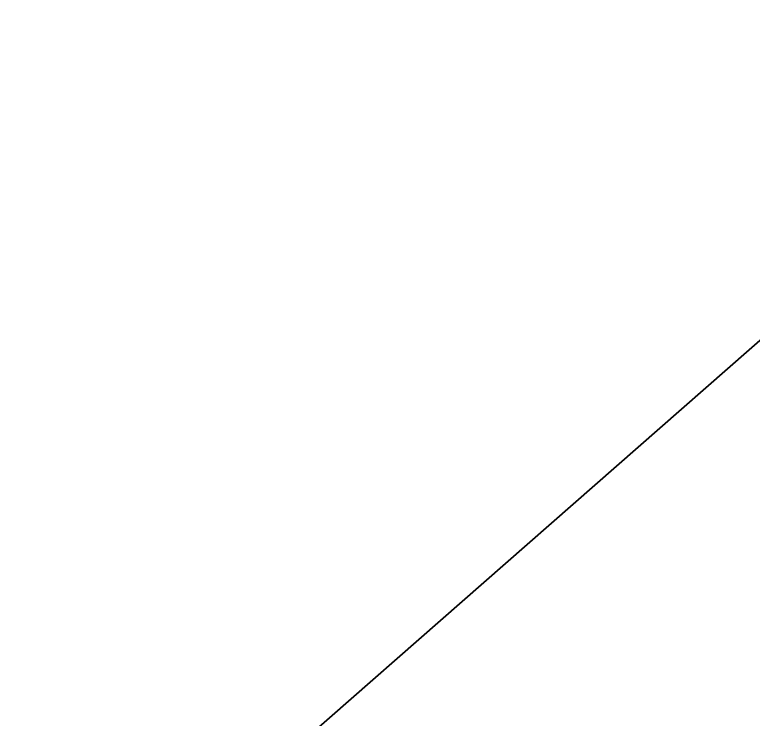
# Model space of a CAD drawing. Extents: x 380192 to 391966, y 6058532 to 6064394.
# Drawn here: x 389756.79 to 389767.86, y 6061090.14 to 6061100.69 of the extents above; entities that cross this region are included whole.
import ezdxf

# ---------------------------------------------------------------- set-up
doc = ezdxf.new("R2010")
doc.units = 0
doc.header["$LTSCALE"] = 5
doc.layers.add('C-RW', color=13, linetype='Continuous')
doc.layers.add('F-RW', color=190, linetype='Continuous')
doc.layers.add('F-RW-T', color=190, linetype='Continuous', lineweight=9)
doc.styles.add('80CG', font='ARIALN.TTF', dxfattribs={"height": 10})
doc.dimstyles.new('Compass 5 000', dxfattribs={"dimscale": 5, "dimtxt": 9, "dimasz": 2, "dimexe": 0.2, "dimexo": 0.0625, "dimgap": 0.5, "dimtad": 0, "dimtih": 1, "dimtoh": 1, "dimzin": 0, "dimdsep": 46, "dimtxsty": '80CG', "dimcen": 0.1, "dimse1": 1, "dimse2": 1, "dimclrd": 256, "dimclrt": 256, "dimaunit": 1, "dimadec": 4, "dimazin": 0, "dimtfac": 0.06, "dimtofl": 0, "dimtmove": 0, "dimatfit": 1, "dimfxl": 0.2, "dimtolj": 1, "dimtzin": 0, "dimlwd": -1, "dimarcsym": 0})

msp = doc.modelspace()

# ---------------------------------------------------------------- linework, layer by layer
at = {"layer": 'C-RW', "flags": 128}
msp.add_lwpolyline([(389224.386, 6061083.962), (389595.946, 6060971.696), (389660.74, 6061028.46), (389688.952, 6061026.596), (390040.283, 6061334.389), (390446.546, 6061685.785)], dxfattribs=at)
at = {"layer": 'F-RW', "flags": 128}
msp.add_lwpolyline([(390603.649, 6061821.67), (390040.27, 6061334.378), (389677.945, 6061016.953), (389665.822, 6060979.754), (389357.25, 6060709.421), (389222.538, 6060593.561), (389205.6, 6060559.16), (389187.893, 6060543.784)], dxfattribs=at)

# ---------------------------------------------------------------- leaders
at = {"layer": 'F-RW-T'}
msp.add_leader([(389810.784, 6061080.172), (389726.539, 6061176.637)], dimstyle='Compass 5 000', override={"dimtxsty": '80CG'}, dxfattribs=at)

doc.saveas('drawing.dxf')
